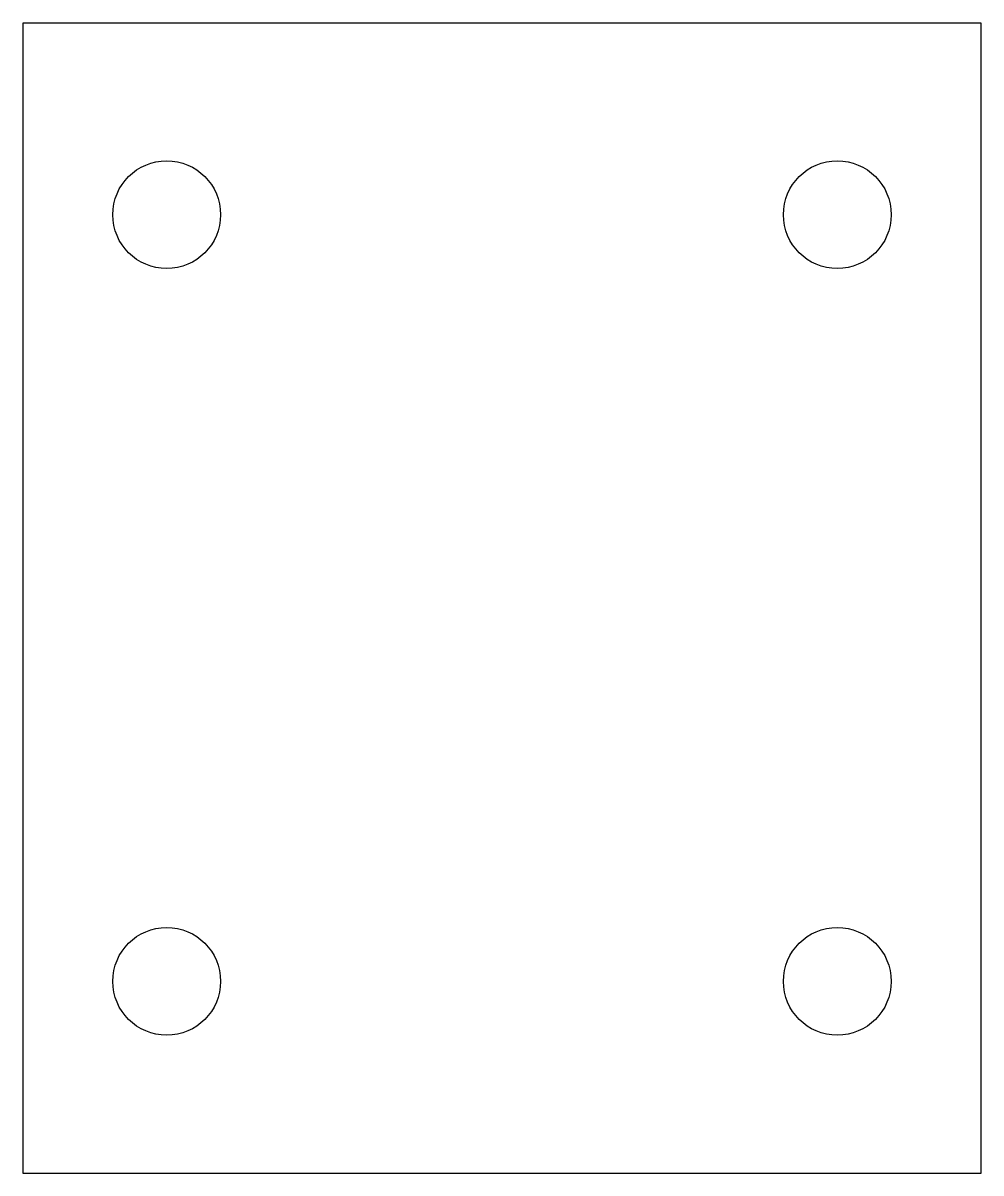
# Model space of a CAD drawing. Header units: inches. Extents: x 0 to 5, y 0 to 6.
import ezdxf

# ---------------------------------------------------------------- set-up
doc = ezdxf.new("R2010")
doc.units = ezdxf.units.IN

msp = doc.modelspace()

# ---------------------------------------------------------------- linework, layer by layer
at = {"layer": 'HOLES'}
for centre in [(0.75, 5), (4.25, 5), (0.75, 1), (4.25, 1)]:
    msp.add_circle(centre, 0.2812, dxfattribs=at)
at = {"layer": 'PROFILE'}
for p, q in [((5, 6), (0, 6)), ((0, 6), (0, 0)), ((5, 0), (5, 6)), ((0, 0), (5, 0))]:
    msp.add_line(p, q, dxfattribs=at)

doc.saveas('drawing.dxf')
